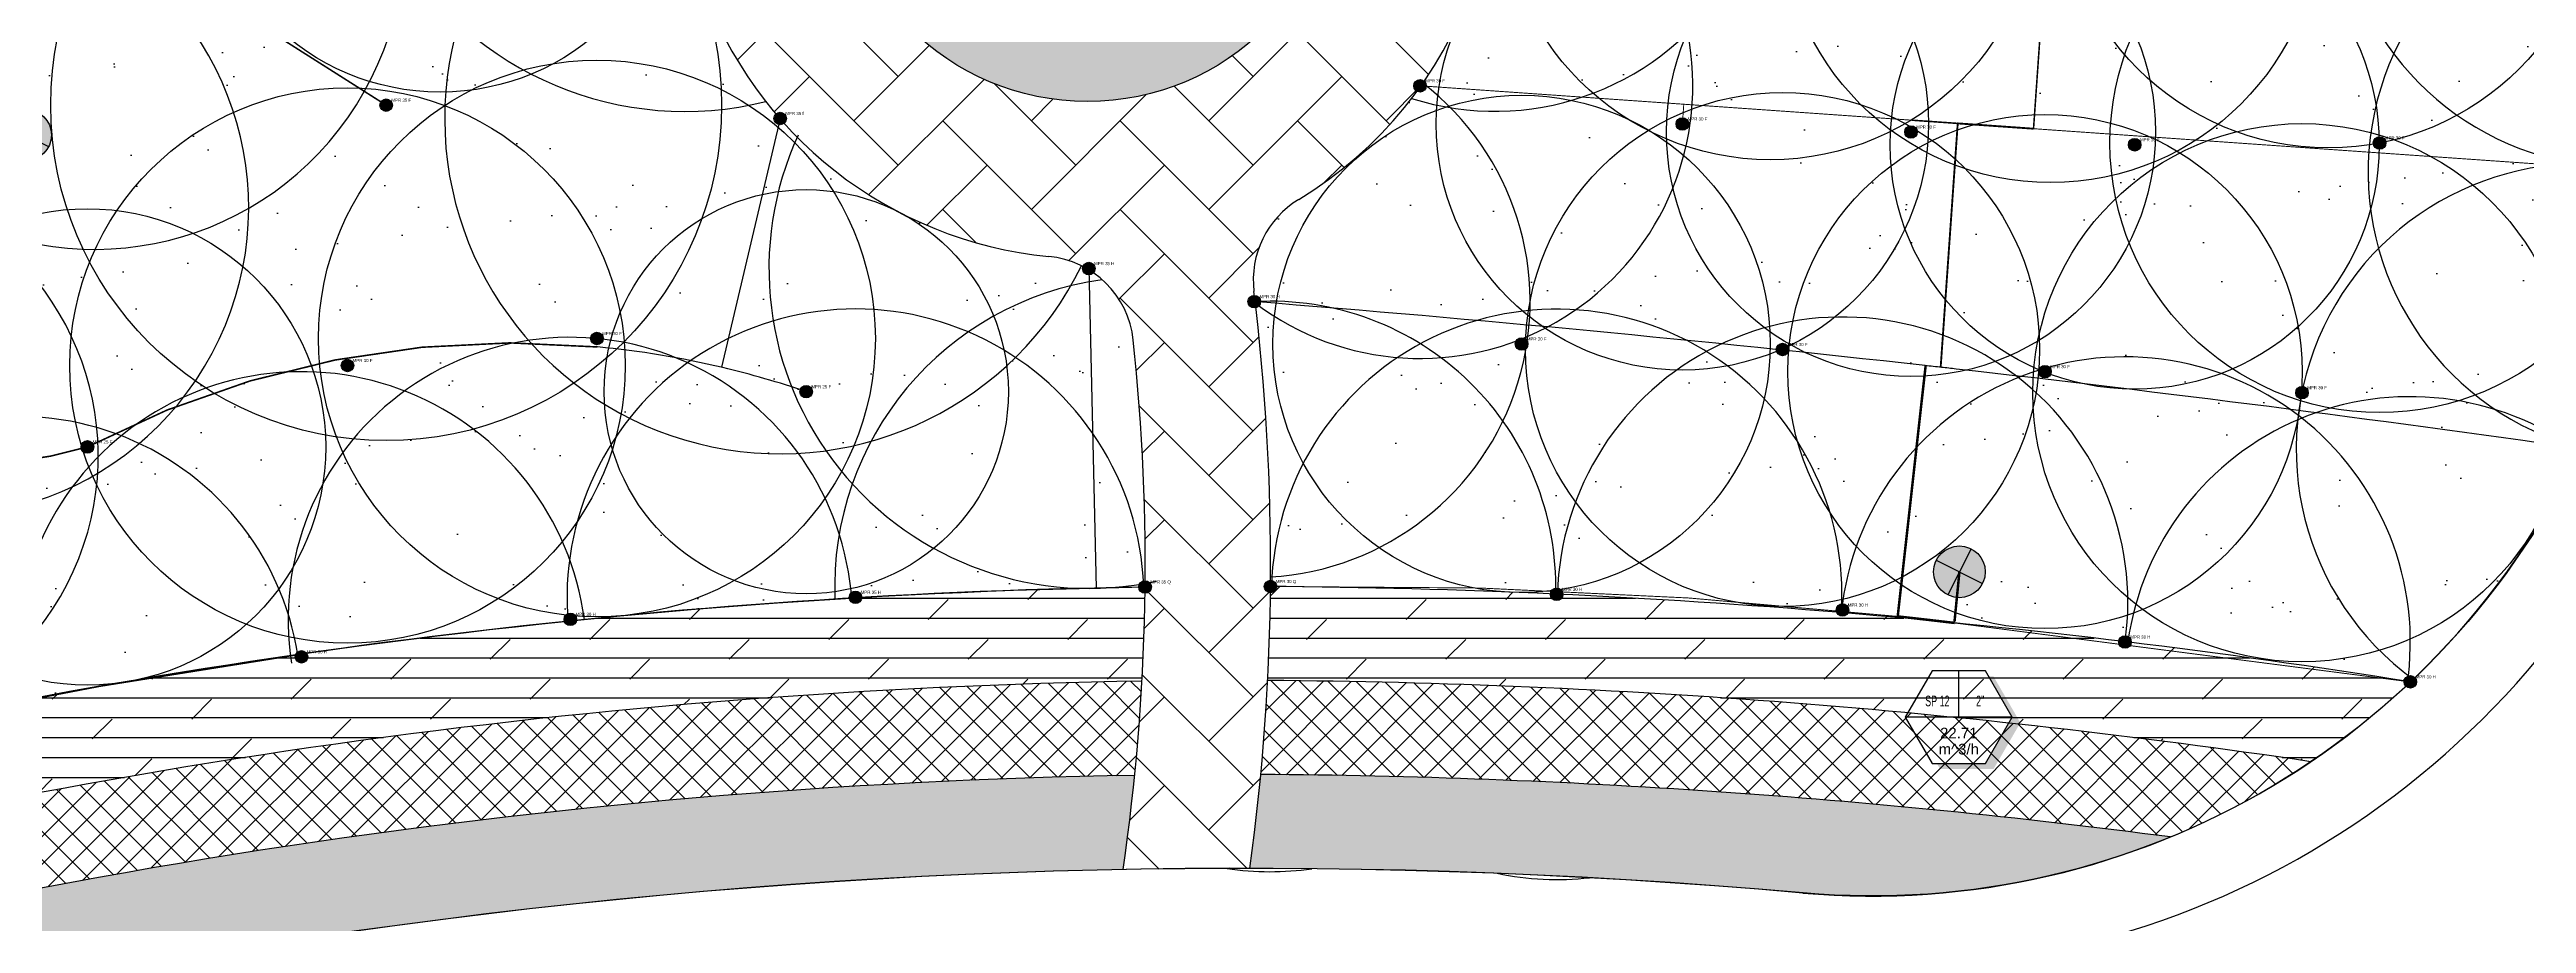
# Model space of a CAD drawing. Extents: x 671027 to 671592, y 802418 to 802669.
# Drawn here: x 671396.9 to 671475.9, y 802486.7 to 802514.6 of the extents above; entities that cross this region are included whole.
import ezdxf
from ezdxf.enums import TextEntityAlignment as Align

# ---------------------------------------------------------------- set-up
doc = ezdxf.new("R2010")
doc.units = 0
doc.linetypes.add('1', pattern=[0])
for name, color, linetype in [('CIRCLE SPRAY', 140, 'Continuous'), ('Grass', 7, 'Continuous'), ('L-VALV-NOTN', 7, 'Continuous'), ('L-VALV-SYMB', 7, 'Continuous'), ('L-ZONE-ATTR-VALV', 7, 'Continuous'), ('Pipe-Lateral-10 Bars-32mm', 7, 'Continuous'), ('Pipe-Lateral-10 Bars-50mm', 7, 'Continuous'), ('Pipe-Lateral-10 Bars-63mm', 7, 'Continuous'), ('Pipe-Lateral-10 Bars-90mm', 7, 'Continuous'), ('ROAD BORDER', 7, 'Continuous'), ('Roads boundry', 7, 'Continuous'), ('Rotor MPR', 172, 'Continuous'), ('shrubs-Gc', 7, 'Continuous')]:
    doc.layers.add(name, color=color, linetype=linetype)
doc.layers.add('Hardscape', color=80, linetype='1', lineweight=15)
doc.layers.add('L-SYMB-TRIM', color=7, linetype='Continuous', true_color=0x000000)
doc.styles.get("Standard").update_dxf_attribs({"font": 'arial.ttf'})
doc.styles.add('ValveZoneLabelText', font='arial.ttf', dxfattribs={"height": 0.2000000064})
doc.linetypes.add('32mm', pattern='A,0.5,-0.2,["32mm",Standard,S=0.1,R=0,X=-0.1,Y=-0.05],-0.5', length=1.2)
doc.linetypes.add('50mm', pattern='A,0.5,-0.2,["50mm",Standard,S=0.1,R=0,X=-0.1,Y=-0.05],-0.5', length=1.2)
doc.linetypes.add('63mm', pattern='A,0.5,-0.2,["63mm",Standard,S=0.1,R=0,X=-0.1,Y=-0.05],-0.5', length=1.2)
doc.linetypes.add('90mm', pattern='A,0.5,-0.2,["90mm",Standard,S=0.1,R=0,X=-0.1,Y=-0.05],-0.5', length=1.2)
doc.linetypes.add('PIPE 90', pattern='A,12.7,-5.08,["GAS",Standard,S=2.54,R=0,X=-2.54,Y=-1.27],-6.35', length=24.13)
pattern_1 = [(37.50000000000001, (0, 0), (-0.01800035207982051, 0.5505898919955101), [0, -0.43434, 0, -0.485775, 0, -0.4643437499999999]), (7.499999999999999, (0, 0), (0.505713693530253, 0.8064282381393985), [0, -0.234315, 0, -0.3914775, 0, -0.15001875]), (327.5, (-0.3514725000131875, 0), (0.8898664165216401, 0.001616832763363982), [0, -0.142875, 0, -0.51435, 0, -0.6715125]), (317.5, (-0.3514725000131875, 0), (0.8590010090313343, 0.2507954886643683), [0, -0.07143749999999999, 0, -0.337185, 0, -0.3857625])]
pattern_2 = [(37.50000000000001, (0, 0), (-0.1600031295984046, 4.894132373293424), [0, -3.860800000000001, 0, -4.318000000000001, 0, -4.1275]), (7.499999999999999, (0, 0), (4.495232831380027, 7.168251005683543), [0, -2.0828, 0, -3.4798, 0, -1.3335]), (327.5, (-3.124199999962002, 0), (7.90992370241458, 0.01437184678545762), [0, -1.27, 0, -4.572, 0, -5.969]), (317.5, (-3.124199999962002, 0), (7.635564524722972, 2.229293232572163), [0, -0.635, 0, -2.9972, 0, -3.429])]
pattern_3 = [(0, (0, 0), (0, 0.635), []), (45, (0, 0), (-1.269999134350098, 1.269999134350099), [0.8980256121069154, -1.796051224213831])]
pattern_4 = [(45, (0, 0), (-0.4490128060534576, 0.4490128060534577), []), (135, (0, 0), (-0.4490128060534577, -0.4490128060534576), [])]

# ---------------------------------------------------------------- blocks, each defined once
blk = doc.blocks.new('Rotor mpr')
at = {"layer": 'Rotor MPR'}
h = blk.add_hatch(color=256, dxfattribs=at)
h.dxf.hatch_style = 1
h.paths.add_polyline_path([(-0.2, 0, 1), (0.2, 0, 1)])
at = {"layer": 'Rotor MPR', "color": 7}
blk.add_circle((0, 0), 0.2, dxfattribs=at)
blk.add_attdef('ROTOR.MPR', (0.1670934492722154, 0.1099080488784239), '', height=0.1, dxfattribs=at)
blk = doc.blocks.new('valvesym-1')
at = {"linetype": 'Continuous', "lineweight": 0}
for points in [[(-0.005572365368450294, -9.992007221626409e-16), (-0.7466969593723654, -9.992007221626409e-16), (-0.7495614365984087, 0.005572365560468029), (-0.7407662468327931, 0.1173258474159137), (-0.7132923789272694, 0.2317627430862896), (-0.6682548853708725, 0.3404928708454358), (-0.6067627387258326, 0.4408389340933168), (-0.5303300797232847, 0.5303300797232787), (-0.4408389340933239, 0.6067627387258273), (-0.3404928708454441, 0.6682548853708682), (-0.231762743086298, 0.7132923789272665), (-0.1173258474159223, 0.7407662468327918), (-0.005572365368450294, 0.7495614366135223), (0.0002269082501467068, 0.7466969851027485), (0.0002269082501467068, 0.005572365560468029)], [(0.7466969593723654, -1.998401444325282e-15), (0.005572365368450294, -1.665334536937735e-15), (0.0002269082501467068, -0.005572365560468362), (0.0002269082501467068, -0.7466969851027487), (0.005572365368450294, -0.7495614366135223), (0.1173258474159267, -0.7407662468327914), (0.2317627430863026, -0.7132923789272656), (0.3404928708454474, -0.668254885370867), (0.4408389340933271, -0.6067627387258254), (0.530330079723287, -0.5303300797232764), (0.6067627387258343, -0.4408389340933148), (0.6682548853708735, -0.3404928708454339), (0.7132923789272702, -0.231762743086288), (0.7407662468327935, -0.1173258474159117), (0.7495614365984057, -0.005572365560468362)]]:
    blk.add_hatch(color=0, dxfattribs=at).paths.add_polyline_path(points, flags=0)
at = {"layer": 'L-SYMB-TRIM', "linetype": 'Continuous', "lineweight": 0}
h = blk.add_hatch(color=256, dxfattribs=at)
edge = h.paths.add_edge_path()
edge.add_arc((0, 0), 0.7499999912790698, 0, 360)
at = {"color": 0, "linetype": 'Continuous', "ltscale": 0.1022343309819866, "flags": 128}
for points in [[(0.0002269082501467068, 0.7499999569541651), (0.0002269082501467068, -0.749999989485058)], [(0.7499999912790697, 0), (-0.7499782480462722, 0)]]:
    blk.add_lwpolyline(points, dxfattribs=at)
at = {"color": 0, "linetype": 'Continuous', "ltscale": 0.1022343309819866}
blk.add_circle((0, 0), 0.7499999912790698, dxfattribs=at)
blk = doc.blocks.new('ControlValve-1')
at = {"layer": 'L-VALV-SYMB', "color": 0, "xscale": 1.000000032, "yscale": 1.000000032}
blk.add_blockref('valvesym-1', (0, 0), dxfattribs=at)
at = {"layer": 'L-ZONE-ATTR-VALV', "style": 'ValveZoneLabelText'}
blk.add_attdef('WaterSource/ZoneId', (0, 0), '', height=0.2000000064, dxfattribs=at)
blk = doc.blocks.new('V_S_2')
at = {"layer": 'L-VALV-SYMB', "color": 12, "rotation": 63.40581976892219}
blk.add_blockref('ControlValve-1', (0, 0), dxfattribs=at)
blk = doc.blocks.new('vnotation-6')
blk.add_hatch(color=256).paths.add_polyline_path([(0.2809331929103995, 0.379434840131078), (0.5, 0), (0.2499999999999997, -0.4330127018922195), (-0.2061760863627774, -0.4330127018922192), (-0.175242893452378, -0.4865905636533605), (0.3247571065476219, -0.4865905636533608), (0.5747571065476222, -0.05357786176114132), (0.3247571065476222, 0.379434840131078)])
for p, q in [((0, 0), (5.551115123125783e-17, 0.4330127018922194)), ((0.5, -1.110223024625157e-16), (-0.5, 0))]:
    blk.add_line(p, q)
blk.add_lwpolyline([(0.5, 0), (0.25, 0.4330127018922194), (-0.2499999999999999, 0.4330127018922194), (-0.5, 5.551115123125783e-17), (-0.2500000000000002, -0.4330127018922192), (0.2499999999999997, -0.4330127018922195)], close=True)
for tag, p in [('AA', (-0.2, 0.2)), ('2', (0.2, 0.2)), ('20', (0, -0.15)), ('GPM', (0, -0.3))]:
    blk.add_attdef(tag, text='', height=0.1).set_placement(p, align=Align.MIDDLE_CENTER)
at = {"flags": 1}
blk.add_attdef('WATERSOURCE/ZONEID', text='', height=0.005, dxfattribs=at).set_placement((0, 0), align=Align.MIDDLE_CENTER)

msp = doc.modelspace()

# ---------------------------------------------------------------- hatches: boundary and pattern name
at = {"layer": 'Grass', "linetype": 'ByBlock'}
h = msp.add_hatch(dxfattribs=at)
h.set_pattern_fill('AR-SAND', color=94, scale=0.1)
h.set_pattern_definition(pattern_2)
h.paths.add_polyline_path([(671471.7772134771, 802531.1687208272, -0.4373838663141636), (671472.1856676224, 802494.4562980401, 0.03769208156857422), (671435.8301662904, 802497.500892699, 0.03296819824642526), (671435.3015456228, 802506.914810612, -0.2955544622661418), (671436.7283291726, 802509.8479304744, 0.8097388147412852), (671428.3773668088, 802533.9284248347, -0.2955544622637499), (671425.4409522587, 802535.3484153331, 0.03688084463250202), (671419.3195707373, 802543.9346206395, -0.04727878131818087), (671439.6544984583, 802560.1288513762)])
h = msp.add_hatch(dxfattribs=at)
h.set_pattern_fill('AR-SAND', color=94, scale=0.1)
h.set_pattern_definition(pattern_2)
h.paths.add_polyline_path([(671428.7552606072, 802508.0307681201, -0.3564185848569091), (671431.453391756, 802505.3621299329, -0.02921405260145238), (671431.829753422, 802497.4811087137, 0.05566542318292118), (671385.366460635, 802491.5784650609, -0.1073505691451949), (671416.468577111, 802541.1052455978, -0.03159209307204999), (671421.457726224, 802534.1852232465, -0.3564185848559485), (671420.9911363908, 802530.419079941, 0.642267972347255)])
at = {"layer": 'Hardscape'}
h = msp.add_hatch(dxfattribs=at)
h.set_pattern_fill('AR-HBONE', color=251, scale=0.5)
h.set_pattern_definition([(45, (-675480.1106416162, -802687.9175801403), (2.220446049250313e-16, 2.82842712474619), [6, -2]), (135, (-675478.6964280538, -802686.5033665779), (2.220446049250313e-16, 2.82842712474619), [6, -2])])
h.paths.add_polyline_path([(671420.9911363908, 802530.419079941, 0.3564185848566495), (671421.457726224, 802534.1852232465, 0.06502041347440585), (671410.2990935898, 802547.6679814993, -0.006819381750013298), (671413.1450974577, 802550.48329309, -0.06842806752082291), (671425.4409522585, 802535.348415333, 0.2955544622662496), (671428.3773668088, 802533.9284248347, -0.8097388147398058), (671436.7283291727, 802509.8479304744, 0.2955544622660227), (671435.3015456228, 802506.914810612, -0.06456998133780872), (671435.1735192551, 802488.5052329487, 0.005006434108123105), (671431.1285960067, 802488.4677008206, 0.06275886861352166), (671431.453391756, 802505.3621299329, 0.3564185848573256), (671428.7552606072, 802508.0307681201, -0.6422679723435928)])
h.paths.add_polyline_path([(671430.8233191636, 802513.0149070462, 1), (671429.1625349883, 802528.9859196634, 1)], flags=16)
h.paths.add_polyline_path([(671365.8973844853, 802565.7602576236, 0.3701304910562714), (671362.8714852475, 802563.2896480621, -0.2019685250240934), (671357.3660522815, 802554.8066346237, 0.3149719415910385), (671356.141968642, 802551.593358264), (671357.4391562757, 802546.4335388524), (671363.5906415065, 802521.9647942566, -0.01701694665333523), (671358.7221040309, 802520.8230006462), (671351.2928597111, 802550.3742837891, 0.3149717155074434), (671348.6947053735, 802552.626639411, -0.2220571350402036), (671339.2410025552, 802558.306080872, 0.3701306396925756), (671335.4750996266, 802559.3443304739, 0.1581078736661541), (671305.0695365685, 802530.8137644223, -0.01366064180112755), (671301.7376669926, 802533.0536133652, -0.1626782124827104), (671335.2536456073, 802563.6406283225, 0.2831624201260748), (671337.0342945128, 802566.2338611757, -0.2352225581305126), (671342.7238851048, 802576.3607711737, 0.3153520210887766), (671343.9514026123, 802579.5763759634), (671336.3750644987, 802609.7127536532, -0.01954959624762731), (671341.1834817751, 802611.0936872016), (671348.8005115428, 802580.7954504384, 0.314971715511892), (671351.3986658804, 802578.5430948165, -0.2556895341446855), (671361.6887799071, 802571.4333845822, 0.283162420133665), (671364.3650036139, 802569.7800867182, -0.1631994005964295), (671407.4944492271, 802555.2451177315, -0.0136606418011594), (671405.3439707501, 802551.8548787314, 0.1586283161576397)])
h.paths.add_polyline_path([(671349.2162935394, 802573.5703734223, 1), (671350.8770777148, 802557.5993608051, 1)], flags=16)
h = msp.add_hatch(dxfattribs=at)
h.set_pattern_fill('AR-HBONE', color=251, scale=0.5)
h.set_pattern_definition([(45, (-673847.9582241292, -801760.793578709), (0, 2.82842712474619), [6, -2]), (135, (-673846.5440105663, -801759.3793651466), (2.220446049250313e-16, 2.82842712474619), [6, -2])])
h.paths.add_polyline_path([(671278.3240163288, 802535.4435712302, -0.006934415861741222), (671284.9076873536, 802549.7409287744, 0.66462960352515), (671416.8447145295, 802580.6436905864), (671417.1021850156, 802580.4116054681), (671432.7317528373, 802566.3349022788, 0.1883416674879848), (671372.0840579804, 802478.4490603469, 0.01616380397232093), (671359.8151024525, 802473.9817937382, 0.1766349934288822)])
h.paths.add_polyline_path([(671337.0001669895, 802506.7903311895, -0.05351524479782128), (671358.8273917859, 802482.5062162419, 0.6304159940423829), (671369.4806571321, 802484.4383036533, -0.05428110816170177), (671381.431435129, 802514.8103934315, 0.706632681603334), (671375.0270462994, 802521.7265282344, -0.1143951784225377), (671340.5861008388, 802515.5045074828, 0.7059984922328879)], flags=16)
h.paths.add_polyline_path([(671294.6672586412, 802534.775833871, -0.0375203973870377), (671286.5393231298, 802542.8591383492, 0.544499667226283), (671284.8757265435, 802542.6254301436, 0.002109561052168651), (671282.8909447045, 802538.2952670405, 0.4436496554100509), (671283.4813783809, 802536.9351378863, -0.01785648479128385), (671293.6300657612, 802533.0939191355, 0.8558373785887041)], flags=16)
h.paths.add_polyline_path([(671416.5903739688, 802557.7036215719, -0.02004065313521632), (671425.9502038966, 802565.2144227157, 0.4743790038603573), (671426.1011843599, 802568.308637111), (671421.1729975862, 802572.7516280677, 0.554523892678824), (671417.9112615082, 802571.8174051103, -0.04111638270438389), (671413.4707367199, 802560.0704747204, 0.8130969758238349)], flags=16)
at = {"layer": 'shrubs-Gc'}
h = msp.add_hatch(dxfattribs=at)
h.set_pattern_fill('AR-SAND', color=219, scale=0.01125)
h.set_pattern_definition(pattern_1)
h.paths.add_polyline_path([(671376.3229134491, 802482.9207684208, -0.06840859253725587), (671431.4977894354, 802491.4749559349, -0.01121030429843658), (671431.1285960067, 802488.4677008206, 0.07453113725576056), (671372.0840579804, 802478.4490603469, -0.1372191302174559), (671410.2990935898, 802547.6679814992, -0.01110006154431807), (671412.4491387358, 802545.5757162235, 0.1278219888285606)])
h = msp.add_hatch(dxfattribs=at)
h.set_pattern_fill('ANSI37', color=74, scale=0.2)
h.set_pattern_definition(pattern_4)
h.paths.add_polyline_path([(671380.7476937103, 802487.2985922542, -0.06212117788488952), (671431.7309037868, 802494.4792172391, -0.01114908806871269), (671431.4977894354, 802491.4749559349, 0.068408592537256), (671376.3229134491, 802482.9207684208, -0.1278219888285606), (671412.4491387358, 802545.5757162235, -0.01110848142565085), (671414.5057240033, 802543.3883933958, 0.1178817737560205)])
at = {"layer": 'shrubs-Gc', "linetype": 'ByBlock'}
h = msp.add_hatch(dxfattribs=at)
h.set_pattern_fill('DOLMIT', color=240, scale=0.1)
h.set_pattern_definition(pattern_3)
h.paths.add_polyline_path([(671414.5057240033, 802543.3883933958, -0.01114025875800316), (671416.468577111, 802541.1052455978, 0.1073505691451949), (671385.366460635, 802491.5784650609, -0.05566542318292119), (671431.829753422, 802497.4811087137, -0.01111291789382018), (671431.7309037868, 802494.4792172391, 0.06212117788488938), (671380.7476937103, 802487.2985922542, -0.1178817737560205)])
at = {"layer": 'shrubs-Gc'}
h = msp.add_hatch(dxfattribs=at)
h.set_pattern_fill('AR-SAND', color=219, scale=0.01125)
h.set_pattern_definition(pattern_1)
edge = h.paths.add_edge_path(flags=17)
edge.add_arc((671429.992927076, 802521.0004133548), 6.028565377709604, -84.06329775586431, 275.93670224413574, ccw=False)
edge = h.paths.add_edge_path()
edge.add_arc((671429.992927076, 802521.0004133548), 8.028565377709603, -84.06329775586431, 275.93670224413574, ccw=False)
at = {"layer": 'shrubs-Gc', "linetype": 'ByBlock'}
h = msp.add_hatch(dxfattribs=at)
h.set_pattern_fill('DOLMIT', color=240, scale=0.1)
h.set_pattern_definition(pattern_3)
h.paths.add_polyline_path([(671472.1856676224, 802494.4562980401, -0.04075774402037412), (671469.0110589913, 802491.9109605482, 0.03490538075854695), (671435.7378114233, 802494.5015396833, 0.01048215279721907), (671435.8301662904, 802497.500892699, -0.03769208156857403)])
at = {"layer": 'shrubs-Gc'}
h = msp.add_hatch(dxfattribs=at)
h.set_pattern_fill('ANSI37', color=74, scale=0.2)
h.set_pattern_definition(pattern_4)
h.paths.add_polyline_path([(671469.0110589913, 802491.9109605482, -0.05095429819778672), (671464.5329126347, 802489.5077722868, 0.03079446223338731), (671435.5192943342, 802491.5030957361, 0.01050179303709403), (671435.7378114233, 802494.5015396833, -0.0349053807585465)])
h = msp.add_hatch(dxfattribs=at)
h.set_pattern_fill('AR-SAND', color=219, scale=0.01125)
h.set_pattern_definition(pattern_1)
h.paths.add_polyline_path([(671464.5329126347, 802489.5077722868, -0.1202938140942564), (671452.8105427743, 802487.720798158, 0.02186001950862461), (671435.1735192551, 802488.5052329486, 0.0105414212269635), (671435.5192943342, 802491.5030957361, -0.03079446223338739)])

# ---------------------------------------------------------------- linework, layer by layer
at = {"color": 0}
msp.add_circle((671429.992927076, 802521.0004133548), 8.028565377709603, dxfattribs=at)
for centre, radius, start, end in [((671514.9272235946, 802444.7453760711), 146.7654874158904, 135.4708109564824, 166.7239339076668), ((671429.992927076, 802521.0004133548), 13.0285653777096, 301.1293503201576, 97.12309119942671), ((671429.992927076, 802521.0004133548), 13.0285653777096, 133.7035526394108, 264.5488888870405), ((671438.2792448495, 802507.2799233553), 3, 121.1293503201577, 186.9904697835206), ((671428.4702714854, 802505.0443352646), 3, 6.08084013544236, 84.54888888704053), ((671364.2570917075, 802498.2036435333), 71.57652453130815, 352.2126468928848, 6.990469783520554), ((671364.2570917075, 802498.2036435333), 67.57652453130815, 351.716418548158, 6.08084013544236)]:
    msp.add_arc(centre, radius, start, end, dxfattribs=at)
at = {"color": 119}
for centre, radius, start, end in [((671514.9272235757, 802444.7453760789), 143.7654873957307, 135.4643523742459, 164.6009971959087), ((671514.9272235757, 802444.7453760789), 140.7654873957385, 135.5118783474804, 162.4042824632386), ((671514.9272235757, 802444.7453760789), 137.7654873957385, 135.5118783474804, 160.1262997327596), ((671435.0254345885, 802286.5042427002), 211.0010672271277, 90.90754632130509, 103.6122194230516), ((671433.8427450025, 802255.186300182), 242.3227426182188, 80.89577928956051, 89.54630119697754), ((671435.0254345885, 802286.5042427002), 208.0010672271277, 90.90754632130509, 105.1263999775184), ((671433.8427450025, 802255.186300182), 239.3227426182188, 81.54982374056401, 89.54630119697754), ((671435.0254345885, 802286.5042427002), 205.0010672271277, 90.98599074709865, 106.6396972779761), ((671433.8427450025, 802255.186300182), 236.3227426182188, 82.5381807051555, 89.59352195427108)]:
    msp.add_arc(centre, radius, start, end, dxfattribs=at)
at = {"layer": 'CIRCLE SPRAY', "color": 140}
for centre, radius in [((671469.5743676085, 802520.0943118732), 8.6), ((671409.3448053893, 802520.8712614314), 7.6), ((671451.7710608615, 802519.7142241126), 8.6), ((671460.7106735142, 802518.985226407), 8.6), ((671407.6240235233, 802512.8555312775), 10.7), ((671448.96693144, 802512.2574091081), 7.852105702976167), ((671471.2038999475, 802511.6501053175), 8.6), ((671456.2569676515, 802512.000896341), 7.8), ((671463.3931126869, 802511.5931138732), 7.8), ((671414.34535039, 802505.4110540622), 8.88039616425592), ((671406.3894839084, 802504.5493710983), 8.858266356174234), ((671443.8371978824, 802505.2383782268), 7.931939485386369), ((671452.1616494572, 802505.0603251054), 8.2), ((671460.530266873, 802504.3550181392), 8.2), ((671468.7288929914, 802503.6833703333), 8.583944702824036), ((671421.0211595542, 802503.7145648367), 6.446885103745028), ((671398.094526702, 802501.9527545725), 7.6)]:
    msp.add_circle(centre, radius, dxfattribs=at)
for centre, radius, start, end in [((671417.1550482853, 802523.3571646706), 10.7, 63.69645211466548, 283.9351872080107), ((671442.984621983, 802521.4606485756), 8.8, 252.4442813083685, 111.613466869684), ((671478.9242720316, 802519.9708757767), 9.1, 117.6073522424433, 276.5599366931543), ((671398.3265990053, 802518.1185682518), 9.861959746628099, 239.8702849518365, 55.76782155685954), ((671420.1896664024, 802512.4318122208), 10.7, 106.9431562637057, 333.9469772971245), ((671440.5989334726, 802513.4748997155), 8.7, 232.8633374242262, 74.01695738761617), ((671479.93799712, 802510.7217383734), 9.1, 96.05332486201112, 255.2085233961467), ((671393.376281397, 802509.5890261316), 9.861959746628099, 243.9726866846607, 59.87024362685425), ((671435.3117378334, 802506.5879704857), 8.8, 273.3925855430628, 52.36238929501872), ((671430.0356568877, 802507.642231087), 10.20352216105036, 155.3280907300609, 282.1677457998723), ((671477.6433838252, 802501.8884473919), 9.1, 75.3393089738505, 233.8777064368586), ((671389.5194891469, 802501.6676557097), 8.921840557511347, 247.1611363437832, 64.01248813100716), ((671431.829781857, 802497.4837729096), 9.899999999968967, 97.94739168165721, 182.2411794850728), ((671435.8301662871, 802497.5008926995), 9.1, 358.4541968994406, 93.08210532345217), ((671422.5931838686, 802497.1536974603), 9.2, 2.251221655856886, 185.2124666204477), ((671444.9558333139, 802497.2489294247), 9.1, 356.3279033324065, 178.4148930121512), ((671454.0747450006, 802496.9981617808), 9.1, 352.0396301408156, 178.3949619649766), ((671413.4965618912, 802496.4511680091), 9, 3.830224880485584, 188.9001607033673), ((671404.9231998718, 802495.2540516339), 9.1, 7.549045338554286, 188.8662584123429), ((671463.0849150785, 802495.7272299103), 9.1, 351.2972975379535, 174.0761335969655), ((671472.1856676223, 802494.4562980401), 9.1, 53.8255477754229, 171.9716631095138), ((671395.9130590452, 802493.9218070153), 9, 8.90156181046659, 191.7093643394553), ((671435.8301662871, 802497.5008926995), 9.1, 261.2347281895457, 278.336392459076), ((671444.9558333139, 802497.2489294247), 9.1, 257.9678840471956, 276.644572175714)]:
    msp.add_arc(centre, radius, start, end, dxfattribs=at)
at = {"layer": 'Pipe-Lateral-10 Bars-32mm', "color": 5, "linetype": '32mm', "const_width": 0.03}
for points in [[(671456.293376112, 802512.376517376), (671440.5989334726, 802513.4748997155)], [(671448.96693144, 802512.2574091081), (671449.0109363865, 802512.8861820622)], [(671479.93799712, 802510.7217383734), (671460.1662557073, 802512.1054722266)], [(671457.6515729444, 802496.3362622879), (671472.1856676223, 802494.4562980401)]]:
    msp.add_lwpolyline(points, dxfattribs=at)
at = {"layer": 'Pipe-Lateral-10 Bars-32mm', "color": 5, "linetype": '32mm'}
for points in [[(671420.1896664024, 802512.4318122208), (671418.3161617048, 802504.4923132242)], [(671430.0356568877, 802507.642231087), (671430.2655988524, 802497.4516160775)]]:
    msp.add_lwpolyline(points, dxfattribs=at)
for points in [[(671418.3568407203, 802504.4826833286, 0.03471491347407427), (671414.3631591961, 802505.1426141674, 0.03471491347407427)], [(671421.0211595542, 802503.7145648367, 0.02376504591804899), (671418.3568407203, 802504.4826833286, 0.02376504591804899)], [(671405.0954820965, 802495.3716204573, -0.03177368575003985), (671431.8297818569, 802497.4837729096)]]:
    msp.add_lwpolyline(points, format="xyb", dxfattribs=at)
at = {"layer": 'Pipe-Lateral-10 Bars-32mm', "color": 5, "linetype": '32mm', "const_width": 0.03}
msp.add_lwpolyline([(671455.814006163, 802496.5463768068, 0.03025068201365189), (671435.8301662904, 802497.5008926989)], format="xyb", dxfattribs=at)
at = {"layer": 'Pipe-Lateral-10 Bars-32mm', "color": 5, "linetype": '32mm'}
for start, end in [(83.64826318453032, 85.46366423714659), (83.56479671762006, 83.6045590343248), (81.86662993663796, 83.56479671762006)]:
    msp.add_arc((671381.645248244, 801830.1751387295), 678.5384374294922, start, end, dxfattribs=at)
at = {"layer": 'Pipe-Lateral-10 Bars-50mm', "color": 4, "linetype": '50mm', "const_width": 0.05}
for points in [[(671394.9968476907, 802512.5394352394, -0.04069644410489306), (671407.5618538118, 802531.0703834224, -0.04069644410489306)], [(671414.3631591961, 802505.1426141674, 0.1449933781657041), (671398.094526702, 802501.9527545725)], [(671398.094526702, 802501.9527545725, -0.1660899471600172), (671389.7421751283, 802502.2608797511)], [(671385.366469098, 802491.5784884735, -0.0237926303518205), (671405.0954820965, 802495.3716204573, -0.0237926303518205)]]:
    msp.add_lwpolyline(points, format="xyb", dxfattribs=at)
for points in [[(671460.7693874297, 802520.7234332783), (671460.1662557073, 802512.1054722266)], [(671407.6240235233, 802512.8555312775), (671398.6145833838, 802518.5742271398)], [(671457.7286983854, 802512.2760657275), (671456.293376112, 802512.376517376)]]:
    msp.add_lwpolyline(points, dxfattribs=at)
at = {"layer": 'Pipe-Lateral-10 Bars-63mm', "color": 200, "linetype": '63mm', "const_width": 0.06}
for points in [[(671457.2043523298, 802504.4934855502), (671457.7489205141, 802512.274650473)], [(671458.3982043747, 802512.229210062), (671457.7286983854, 802512.2760657275)], [(671460.1662557073, 802512.1054722266), (671458.3982043747, 802512.229210062)]]:
    msp.add_lwpolyline(points, dxfattribs=at)
at = {"layer": 'Pipe-Lateral-10 Bars-63mm', "color": 200, "linetype": '63mm'}
msp.add_arc((671381.645248244, 801830.1751387295), 678.5384374294922, 83.6045590343248, 83.64826318453032, dxfattribs=at)
at = {"layer": 'Pipe-Lateral-10 Bars-90mm', "color": 40, "linetype": '90mm', "true_color": 0xf8d731, "const_width": 0.08}
for points in [[(671455.8341459143, 802496.5441876698), (671456.725124724, 802504.5470118211)], [(671457.8024782385, 802497.967508393), (671457.6416199256, 802496.3375496966), (671457.6515729444, 802496.3362622879)]]:
    msp.add_lwpolyline(points, dxfattribs=at)
msp.add_lwpolyline([(671457.6416199256, 802496.3375496966, 0.002778872426182354), (671455.814006163, 802496.5463768068, 0.002778872426182354)], format="xyb", dxfattribs=at)
at = {"layer": 'ROAD BORDER', "color": 0}
msp.add_arc((671455.1992031306, 802512.6177445172), 27.31763979058433, 264.5068975497782, 48.24870501046377, dxfattribs=at)
msp.add_arc((671455.1992031306, 802512.6177445172), 27.31763979058433, 264.5068975497782, 48.24870501046377, dxfattribs=at)
at = {"layer": 'ROAD BORDER'}
for centre, radius, start, end in [((671455.0116984022, 802512.6237079055), 24.99999999980409, 264.9487822160545, 47.96386137253298), ((671435.0252052994, 802286.5052873885), 202.0000000082295, 84.9487822160545, 135.551630561955)]:
    msp.add_arc(centre, radius, start, end, dxfattribs=at)
at = {"layer": 'Roads boundry', "color": 3}
msp.add_lwpolyline([(671248.5910279385, 802451.9877095668, -0.06103334063775292), (671300.2366039508, 802580.0588673602, -0.4804273275002829), (671399.3166532884, 802596.50023423), (671471.7578529663, 802531.1958984801, -0.7201276442345739), (671452.8187047676, 802487.7241959309, 0.2244491123391406), (671290.8347020911, 802427.9603416859, -0.7647664495901305), (671248.5694266547, 802451.9070280312)], format="xyb", close=True, dxfattribs=at)
at = {"layer": 'Roads boundry'}
for centre in [(671455.1992031306, 802512.6177445172), (671455.1992031306, 802512.6177445172), (671455.199211709, 802512.6177686497), (671455.199211709, 802512.6177686497)]:
    msp.add_arc(centre, 27.31763979058433, 264.5068975497782, 48.24870501046377, dxfattribs=at)

# ---------------------------------------------------------------- block references
at = {"layer": 'L-VALV-NOTN'}
ref = msp.add_blockref('vnotation-6', (671457.7823373105, 802493.3350786573), dxfattribs=dict(at, xscale=3.413760000000002, yscale=3.413760000000002, zscale=1.4))
ref.add_attrib('AA', 'SP 12', dxfattribs={"layer": '0', "height": 0.341376, "width": 0.6}).set_placement((671457.0995853106, 802493.8471426573), align=Align.MIDDLE_CENTER)
ref.add_attrib('2', '2"', dxfattribs={"layer": '0', "height": 0.341376, "width": 0.6}).set_placement((671458.4650893105, 802493.8471426573), align=Align.MIDDLE_CENTER)
ref.add_attrib('20', '22.71', dxfattribs={"layer": '0', "height": 0.341376}).set_placement((671457.7823373105, 802492.8230146574), align=Align.MIDDLE_CENTER)
ref.add_attrib('GPM', 'm^ 3/h', dxfattribs={"layer": '0', "height": 0.341376}).set_placement((671457.7823373105, 802492.3109506572), align=Align.MIDDLE_CENTER)
at = {"layer": 'L-VALV-SYMB', "linetype": 'PIPE 90', "xscale": 1.1, "yscale": 1.1, "zscale": 1.1}
for p in [(671396.1207430834, 802511.9040557265), (671457.8024782386, 802497.967508393)]:
    msp.add_blockref('V_S_2', p, dxfattribs=at)
at = {"layer": 'Rotor MPR', "color": 7}
for p, values in [((671440.5989334726, 802513.4748997155), {'ROTOR.MPR': 'MPR 30 F'}), ((671407.6240235233, 802512.8555312775), {'ROTOR.MPR': 'MPR 35 F'}), ((671420.1896664024, 802512.4318122208), {'ROTOR.MPR': 'MPR 35 f'}), ((671448.96693144, 802512.2574091081), {'ROTOR.MPR': 'MPR 30 F'}), ((671456.2569676515, 802512.000896341), {'ROTOR.MPR': 'MPR 30 F'}), ((671463.3931126869, 802511.5931138732), {'ROTOR.MPR': 'MPR 30 F'}), ((671471.2038999475, 802511.6501053175), {'ROTOR.MPR': 'MPR 30 F'}), ((671430.0356568877, 802507.642231087), {'ROTOR.MPR': 'MPR 35 H'}), ((671435.3117378334, 802506.5879704857), {'ROTOR.MPR': 'MPR 30 H'}), ((671414.34535039, 802505.4110540622), {'ROTOR.MPR': 'MPR 30 F'}), ((671443.8371978824, 802505.2383782268), {'ROTOR.MPR': 'MPR 30 F'}), ((671452.1616494572, 802505.0603251054), {'ROTOR.MPR': 'MPR 30 F'}), ((671406.3894839084, 802504.5493710983), {'ROTOR.MPR': 'MPR 30 F'}), ((671460.530266873, 802504.3550181392), {'ROTOR.MPR': 'MPR 30 F'}), ((671421.0211595542, 802503.7145648367), {'ROTOR.MPR': 'MPR 25 F'}), ((671468.7288929914, 802503.6833703333), {'ROTOR.MPR': 'MPR 30 F'}), ((671398.094526702, 802501.9527545725), {'ROTOR.MPR': 'MPR 25 F'}), ((671422.5931838686, 802497.1536974603), {'ROTOR.MPR': 'MPR 35 H'}), ((671431.8297818569, 802497.4837729096), {'ROTOR.MPR': 'MPR 35 Q'}), ((671435.8301662871, 802497.5008926995), {'ROTOR.MPR': 'MPR 30 Q'}), ((671444.9558333139, 802497.2489294247), {'ROTOR.MPR': 'MPR 30 H'}), ((671413.4965618912, 802496.4511680091), {'ROTOR.MPR': 'MPR 30 H'}), ((671454.0747450006, 802496.7496055971), {'ROTOR.MPR': 'MPR 30 H'}), ((671463.0849150785, 802495.7272299103), {'ROTOR.MPR': 'MPR 30 H'}), ((671404.9231998718, 802495.2540516339), {'ROTOR.MPR': 'MPR 30 H'}), ((671472.1856676223, 802494.4562980401), {'ROTOR.MPR': 'MPR 30 H'})]:
    msp.add_blockref('Rotor mpr', p, dxfattribs=at).add_auto_attribs(values)

doc.saveas('drawing.dxf')
